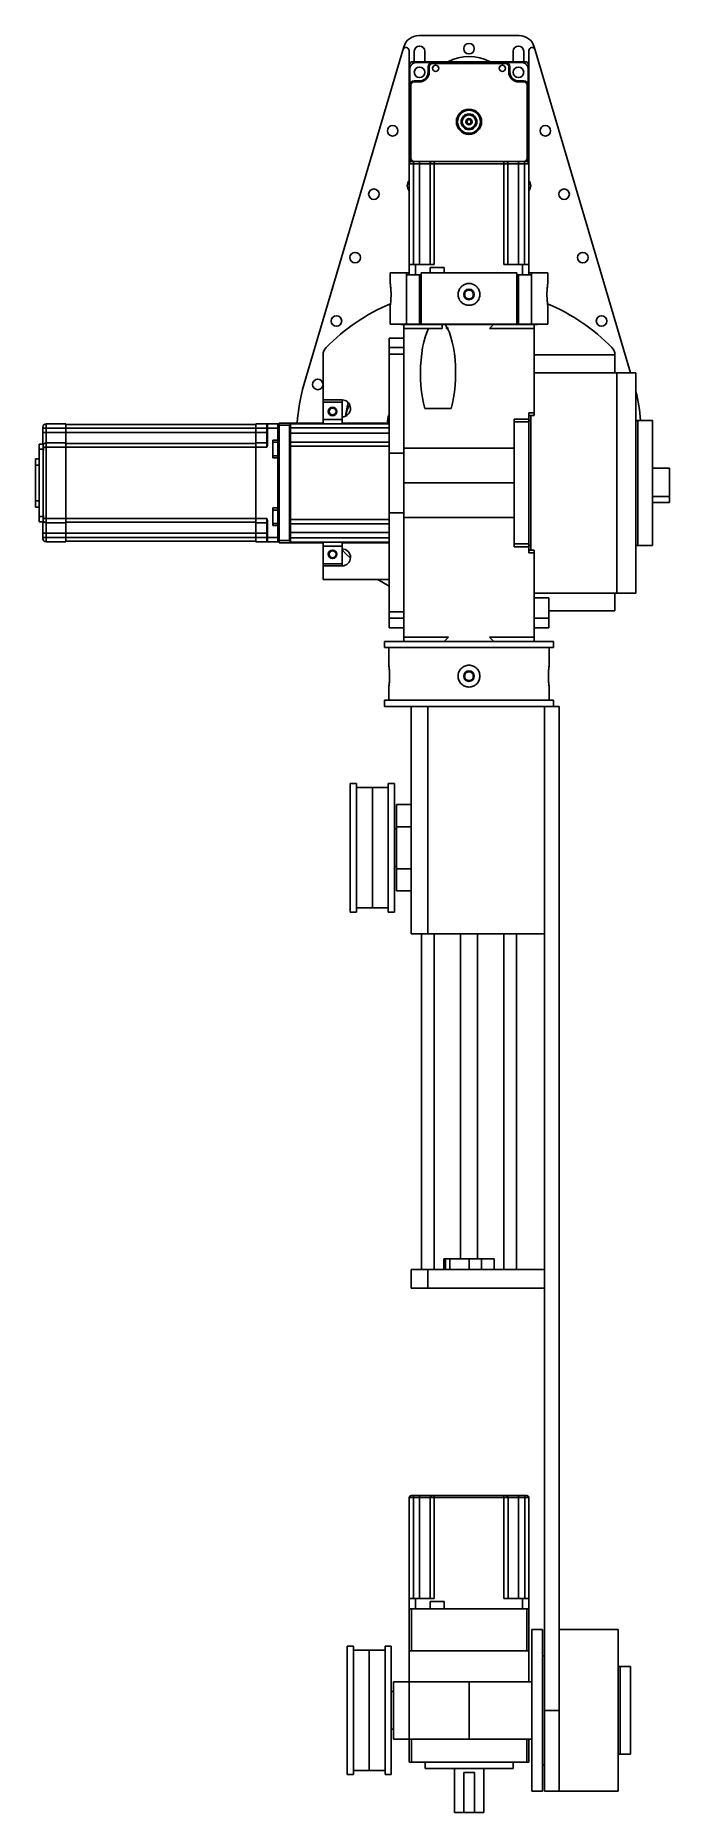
# Model space of a CAD drawing. Header units: millimetres. Extents: x -206 to 96, y -885 to -39.
import ezdxf

# ---------------------------------------------------------------- set-up
doc = ezdxf.new("R2010")
doc.units = ezdxf.units.MM

msp = doc.modelspace()

# ---------------------------------------------------------------- linework, layer by layer
at = {"color": 7, "linetype": 'Continuous', "lineweight": 25}
for p, q in [((-23.89, -38.5), (23.89, -38.5)), ((-78.64, -204.92), (-31.08, -43.88)), ((-28.55, -45.68), (-28.55, -107.51)), ((-26.08, -46.01), (-26.08, -51.08)), ((-21.06, -46.01), (-21.06, -51.08)), ((21.06, -46.01), (21.06, -51.08)), ((26.08, -46.01), (26.08, -51.08)), ((28.55, -45.68), (28.55, -107.51)), ((31.08, -43.88), (76.94, -199.14)), ((-28.5, -52.08), (-27.5, -51.08)), ((-28.5, -52.08), (-28.5, -99.59)), ((-28.2, -54.38), (-28.2, -98.88)), ((27.5, -51.08), (-27.5, -51.08)), ((25.2, -51.38), (-25.2, -51.38)), ((-19.45, -53.38), (-19.45, -55.88)), ((-18.95, -53.38), (-19.45, -53.38)), ((-18.95, -55.88), (-19.45, -55.88)), ((-18.95, -53.38), (-18.95, -55.88)), ((-17.45, -51.88), (-17.45, -51.38)), ((17.45, -51.88), (-17.45, -51.88)), ((17.45, -51.88), (17.45, -51.38)), ((18.95, -55.88), (18.95, -53.38)), ((18.95, -53.38), (19.45, -53.38)), ((18.95, -55.88), (19.45, -55.88)), ((19.45, -55.88), (19.45, -53.38)), ((27.5, -51.08), (28.5, -52.08)), ((28.2, -98.88), (28.2, -54.38)), ((28.5, -107.08), (28.5, -52.08)), ((-27.7, -62.13), (-28.2, -62.13)), ((-27.7, -62.13), (-27.7, -97.03)), ((-26.2, -60.63), (-26.2, -60.13)), ((-23.7, -60.13), (-26.2, -60.13)), ((-23.7, -60.63), (-26.2, -60.63)), ((-23.7, -60.63), (-23.7, -60.13)), ((23.7, -60.63), (23.7, -60.13)), ((26.2, -60.13), (23.7, -60.13)), ((26.2, -60.63), (23.7, -60.63)), ((26.2, -60.63), (26.2, -60.13)), ((27.7, -97.03), (27.7, -62.13)), ((27.7, -62.13), (28.2, -62.13)), ((-28.5, -99.59), (28.5, -99.59)), ((-28.5, -152.59), (-28.5, -99.59)), ((-27.7, -97.03), (-28.2, -97.03)), ((27.5, -98.59), (-27.5, -98.59)), ((-26.5, -98.59), (-26.5, -147.59)), ((-26.2, -98.53), (-23.7, -98.53)), ((-26.2, -98.53), (-26.2, -98.59)), ((-23.7, -98.53), (-22.95, -98.59)), ((-23.7, -98.53), (-23.7, -98.59)), ((-23.57, -98.59), (-23.57, -147.59)), ((-18.57, -147.59), (-18.57, -99.59)), ((-16.57, -98.59), (-16.57, -147.59)), ((16.57, -147.59), (16.57, -98.59)), ((18.57, -99.59), (18.57, -147.59)), ((22.95, -98.59), (23.7, -98.53)), ((23.57, -147.59), (23.57, -98.59)), ((23.7, -98.53), (26.2, -98.53)), ((23.7, -98.53), (23.7, -98.59)), ((26.2, -98.53), (26.2, -98.59)), ((26.5, -147.59), (26.5, -98.59)), ((27.7, -97.03), (28.2, -97.03)), ((28.5, -152.59), (28.5, -99.59)), ((28.5, -107.08), (28.5, -107.08)), ((-37.5, -151.59), (-37.5, -156.64)), ((-37.5, -151.59), (-28.55, -151.59)), ((-29.82, -176.09), (-29.82, -151.59)), ((-28.55, -152.59), (-28.55, -151.59)), ((-16.57, -147.59), (-28.5, -147.59)), ((-25.5, -147.59), (-25.5, -152.59)), ((-22.74, -176.09), (-22.74, -151.59)), ((-22.74, -151.59), (22.74, -151.59)), ((-18.57, -149.09), (-11.87, -149.09)), ((-18.57, -151.59), (-18.57, -149.09)), ((-11.87, -149.09), (-11.87, -151.59)), ((28.5, -147.59), (16.57, -147.59)), ((22.74, -176.09), (22.74, -151.59)), ((25.5, -147.59), (25.5, -152.59)), ((28.55, -151.59), (37.5, -151.59)), ((28.55, -152.59), (28.55, -151.59)), ((29.82, -176.09), (29.82, -151.59)), ((37.5, -156.64), (37.5, -151.59)), ((-22.74, -152.59), (-29.82, -152.59)), ((-23.57, -176.09), (-23.57, -152.59)), ((29.82, -152.59), (22.74, -152.59)), ((23.57, -176.09), (23.57, -152.59)), ((-37.5, -167.04), (-37.5, -176.09)), ((37.5, -176.09), (37.5, -167.04)), ((-37.5, -176.09), (37.5, -176.09)), ((-32.4, -176.14), (32.4, -176.14)), ((-31, -176.14), (-31, -251.62)), ((-12.84, -176.14), (-12.84, -178.14)), ((-10.67, -178.14), (-10.67, -177.23)), ((31, -176.14), (31, -219.55)), ((-31, -182.7), (-38, -182.7)), ((-38, -320.63), (-38, -182.7)), ((-31, -178.14), (-12.84, -178.14)), ((-10.67, -178.14), (-9.76, -178.14)), ((9.76, -178.14), (31, -178.14)), ((-69.5, -212.09), (-69.5, -190.64)), ((-38, -187.18), (-31, -187.18)), ((-38, -190.29), (-31, -190.29)), ((69.5, -190.64), (31, -190.64)), ((69.5, -199.14), (69.5, -190.64)), ((79.5, -199.14), (31, -199.14)), ((70.5, -199.14), (70.5, -304.14)), ((79.5, -304.14), (79.5, -199.14)), ((-69.5, -212.09), (-60.5, -212.09)), ((-69.5, -212.14), (-69.5, -223.44)), ((-60.5, -212.14), (-69.5, -212.14)), ((-60.5, -212.14), (-69.5, -212.14)), ((-60.5, -213.14), (-69.5, -213.14)), ((-60.39, -212.09), (-60.5, -212.5)), ((-60.5, -212.14), (-60.5, -223.44)), ((-8.51, -216.14), (-20.99, -216.14)), ((31, -218.24), (28.5, -218.24)), ((28.5, -218.24), (28.5, -285.05)), ((28.5, -219.55), (31, -219.55)), ((29.5, -219.55), (29.5, -283.74)), ((-203, -233.14), (-203, -225.04)), ((-90.5, -225.54), (-203, -225.54)), ((-96, -227.64), (-203, -227.64)), ((-201.5, -223.54), (-201.5, -279.74)), ((-192, -223.54), (-201.5, -223.54)), ((-192, -223.54), (-192, -279.74)), ((-101.5, -223.79), (-192, -223.79)), ((-91, -223.54), (-101.5, -223.54)), ((-101.5, -279.74), (-101.5, -223.54)), ((-96.25, -234.64), (-96.25, -223.54)), ((-96, -223.54), (-96, -233.61)), ((-91, -279.74), (-91, -223.54)), ((-90.5, -224.04), (-91, -223.54)), ((-69.5, -223.14), (-90.5, -223.14)), ((-90.5, -280.14), (-90.5, -223.14)), ((-90.5, -224.14), (-85.5, -224.14)), ((-85.5, -223.94), (-85, -223.44)), ((-85.5, -279.34), (-85.5, -223.94)), ((-38, -225.44), (-85.5, -225.44)), ((-38, -227.94), (-85.5, -227.94)), ((-38, -223.44), (-85, -223.44)), ((-85, -279.84), (-85, -223.44)), ((-70.5, -223.44), (-70.5, -223.14)), ((-60.5, -221.43), (-69.5, -221.43)), ((-38, -223.14), (-60.5, -223.14)), ((-60.45, -223.14), (-60.45, -220.19)), ((21.5, -221.23), (21.5, -282.05)), ((28.5, -221.23), (21.5, -221.23)), ((21.5, -222.55), (28.5, -222.55)), ((29.5, -221.85), (28.5, -221.85)), ((80.5, -221.85), (79.5, -221.85)), ((87.5, -221.85), (80.5, -221.85)), ((80.5, -221.85), (80.5, -281.44)), ((87.5, -221.85), (87.5, -281.44)), ((-204.8, -270.14), (-204.8, -233.14)), ((-204.8, -233.14), (-202.8, -233.14)), ((-202.8, -235.64), (-204.8, -235.64)), ((-202.8, -270.14), (-202.8, -233.14)), ((-96.25, -234.64), (-202.8, -234.64)), ((-192, -232.64), (-201.5, -232.64)), ((-101.5, -232.89), (-192, -232.89)), ((-96.25, -232.64), (-101.5, -232.64)), ((-93.5, -231.29), (-90.5, -231.29)), ((-93.5, -239.69), (-93.5, -231.29)), ((-91, -232.29), (-93.5, -232.29)), ((-91, -232.29), (-90.5, -231.79)), ((-85.5, -232.69), (-85, -232.19)), ((-38, -234.19), (-85.5, -234.19)), ((-38, -232.19), (-85, -232.19)), ((-31, -235.17), (21.5, -235.17)), ((-204.8, -240.14), (-206.5, -240.14)), ((-206.5, -263.14), (-206.5, -240.14)), ((-204.8, -243.14), (-206.5, -243.14)), ((-93.5, -238.69), (-91, -238.69)), ((-90.5, -239.69), (-93.5, -239.69)), ((-91, -238.69), (-90.5, -239.19)), ((-38, -237.45), (-31, -237.45)), ((95.5, -244.64), (87.5, -244.64)), ((95.5, -244.64), (95.5, -260.94)), ((-31, -251.62), (21.5, -251.62)), ((-31, -327.14), (-31, -251.67)), ((-31, -251.67), (21.5, -251.67)), ((-28.5, -251.62), (-28.5, -251.67)), ((-27.5, -251.67), (-27.5, -251.62)), ((-20.01, -251.62), (-20.01, -251.67)), ((20.01, -251.67), (20.01, -251.62)), ((-204.8, -260.14), (-206.5, -260.14)), ((87.5, -258.18), (95.5, -258.18)), ((95.5, -260.94), (87.5, -260.94)), ((-204.8, -263.14), (-206.5, -263.14)), ((-204.8, -267.64), (-202.8, -267.64)), ((-202.8, -270.14), (-204.8, -270.14)), ((-203, -278.24), (-203, -270.14)), ((-96.25, -268.64), (-202.8, -268.64)), ((-192, -270.64), (-201.5, -270.64)), ((-101.5, -270.39), (-192, -270.39)), ((-96.25, -270.64), (-101.5, -270.64)), ((-96, -269.67), (-96.25, -268.64)), ((-96.25, -279.74), (-96.25, -268.64)), ((-96, -269.67), (-96, -279.74)), ((-93.5, -263.59), (-90.5, -263.59)), ((-93.5, -263.59), (-93.5, -271.99)), ((-91, -264.59), (-93.5, -264.59)), ((-91, -264.59), (-90.5, -264.09)), ((-38, -269.09), (-85.5, -269.09)), ((-85.5, -270.59), (-85, -271.09)), ((-38, -265.89), (-31, -265.89)), ((-31, -268.12), (21.5, -268.12)), ((-96, -275.64), (-203, -275.64)), ((-90.5, -277.74), (-203, -277.74)), ((-93.5, -270.99), (-91, -270.99)), ((-90.5, -271.99), (-93.5, -271.99)), ((-91, -270.99), (-90.5, -271.49)), ((-91, -279.74), (-90.5, -279.24)), ((-85.5, -279.14), (-90.5, -279.14)), ((-38, -275.34), (-85.5, -275.34)), ((-38, -277.84), (-85.5, -277.84)), ((-85.5, -279.34), (-85, -279.84)), ((-38, -271.09), (-85, -271.09)), ((-192, -279.74), (-201.5, -279.74)), ((-101.5, -279.49), (-192, -279.49)), ((-96.25, -279.74), (-101.5, -279.74)), ((-96, -279.74), (-91, -279.74)), ((-90.5, -280.14), (-69.5, -280.14)), ((-38, -279.84), (-85, -279.84)), ((-70.5, -280.14), (-70.5, -279.84)), ((-69.5, -291.14), (-69.5, -279.84)), ((-60.5, -281.85), (-69.5, -281.85)), ((-60.5, -291.14), (-60.5, -279.84)), ((-60.5, -280.14), (-38, -280.14)), ((-60.45, -283.09), (-60.45, -280.14)), ((28.5, -280.74), (21.5, -280.74)), ((28.5, -282.05), (21.5, -282.05)), ((28.5, -281.44), (29.5, -281.44)), ((31, -283.74), (28.5, -283.74)), ((31, -285.05), (28.5, -285.05)), ((31, -327.14), (31, -283.74)), ((79.5, -281.44), (80.5, -281.44)), ((80.5, -281.44), (87.5, -281.44)), ((-60.5, -290.14), (-69.5, -290.14)), ((-60.5, -291.14), (-69.5, -291.14)), ((-60.5, -291.14), (-69.5, -291.14)), ((-69.5, -297.64), (-69.5, -291.19)), ((-69.5, -291.19), (-60.5, -291.19)), ((-38, -297.64), (-69.5, -297.64)), ((31, -304.14), (79.5, -304.14)), ((69.5, -312.64), (69.5, -304.14)), ((-38, -313.05), (-31, -313.05)), ((38, -306.48), (31, -306.48)), ((38, -320.63), (38, -306.48)), ((69.5, -312.64), (38, -312.64)), ((-38, -316.15), (-31, -316.15)), ((-38, -320.63), (-31, -320.63)), ((38, -316.15), (31, -316.15)), ((38, -320.63), (31, -320.63)), ((-40.18, -327.19), (-40.18, -330.14)), ((40.18, -327.19), (-40.18, -327.19)), ((40.18, -330.14), (-40.18, -330.14)), ((-38.18, -330.14), (-38.18, -338.52)), ((32.4, -327.14), (-32.4, -327.14)), ((-31, -325.14), (-9.76, -325.14)), ((9.76, -325.14), (31, -325.14)), ((38.18, -338.52), (38.18, -330.14)), ((40.18, -330.14), (40.18, -327.19)), ((-40.18, -355.24), (-40.18, -358.19)), ((40.18, -355.24), (-40.18, -355.24)), ((-38.18, -348.92), (-38.18, -355.24)), ((38.18, -355.24), (38.18, -348.92)), ((40.18, -358.19), (40.18, -355.24)), ((43, -358.19), (-40.18, -358.19)), ((-27.5, -466.44), (-27.5, -358.19)), ((-19.56, -466.44), (-19.56, -358.19)), ((36, -874.99), (36, -358.19)), ((43, -874.99), (43, -358.19)), ((-53.6, -394.86), (-56.6, -394.86)), ((-56.6, -394.86), (-56.6, -456.13)), ((-53.6, -394.86), (-53.6, -456.13)), ((-38.5, -396.86), (-53.6, -396.86)), ((-46.05, -454.13), (-46.05, -396.86)), ((-35.5, -394.86), (-38.5, -394.86)), ((-38.5, -394.86), (-38.5, -456.13)), ((-35.5, -394.86), (-35.5, -456.13)), ((-27.5, -404.89), (-34.5, -404.89)), ((-34.5, -404.89), (-34.5, -446.09)), ((-34.5, -416.49), (-35.5, -416.49)), ((-34.5, -415.49), (-27.5, -415.49)), ((-35.5, -434.49), (-34.5, -434.49)), ((-34.5, -435.49), (-27.5, -435.49)), ((-34.5, -446.09), (-27.5, -446.09)), ((-56.6, -456.13), (-53.6, -456.13)), ((-53.6, -454.13), (-38.5, -454.13)), ((-38.5, -456.13), (-35.5, -456.13)), ((36, -466.44), (-27.5, -466.44)), ((-22.56, -466.44), (-22.56, -626.39)), ((-16.56, -626.39), (-16.56, -466.44)), ((-4, -466.44), (-4, -621.39)), ((4, -621.39), (4, -466.44)), ((16.56, -466.44), (16.56, -626.39)), ((22.56, -626.39), (22.56, -466.44)), ((-27.5, -635.39), (-27.5, -626.39)), ((36, -626.39), (-27.5, -626.39)), ((-19.56, -635.39), (-19.56, -626.39)), ((-12.05, -621.39), (-12.05, -626.39)), ((-9.2, -621.39), (-12.05, -621.39)), ((-11.21, -621.39), (-11.21, -626.39)), ((-9.2, -621.39), (-9.2, -626.39)), ((-9.2, -621.39), (12.05, -621.39)), ((0.13, -621.39), (0.13, -626.39)), ((5.94, -621.39), (5.94, -626.39)), ((12.05, -626.39), (12.05, -621.39)), ((36, -635.39), (-27.5, -635.39)), ((-28.45, -788.14), (-28.45, -735.14)), ((-28.45, -735.14), (28.55, -735.14)), ((27.55, -734.14), (-27.45, -734.14)), ((-26.45, -783.14), (-26.45, -734.14)), ((-23.52, -783.14), (-23.52, -734.14)), ((-18.52, -783.14), (-18.52, -735.14)), ((-16.52, -734.14), (-16.52, -783.14)), ((16.62, -783.14), (16.62, -734.14)), ((18.62, -735.14), (18.62, -783.14)), ((23.62, -783.14), (23.62, -734.14)), ((26.55, -783.14), (26.55, -734.14)), ((28.55, -735.14), (28.55, -788.14)), ((-16.52, -783.14), (-28.45, -783.14)), ((-25.45, -783.14), (-25.45, -788.14)), ((-18.52, -784.64), (-11.82, -784.64)), ((-18.52, -788.14), (-18.52, -784.64)), ((-18.52, -788.14), (-18.52, -784.64)), ((-11.82, -784.64), (-11.82, -788.14)), ((-11.82, -788.14), (-11.82, -784.64)), ((28.55, -783.14), (16.62, -783.14)), ((25.55, -783.14), (25.55, -788.14)), ((-28.45, -788.14), (-28.45, -861.14)), ((-28.45, -788.14), (28.55, -788.14)), ((-27.45, -808.14), (-27.45, -788.14)), ((27.55, -788.14), (27.55, -808.14)), ((28.55, -822.85), (28.55, -788.14)), ((35, -797.99), (29.95, -797.99)), ((29.95, -797.99), (29.95, -874.99)), ((35, -797.99), (35, -874.99)), ((71, -797.99), (43, -797.99)), ((71, -797.99), (71, -874.99)), ((-55.1, -805.86), (-58.1, -805.86)), ((-58.1, -805.86), (-58.1, -867.13)), ((-55.1, -805.86), (-55.1, -867.13)), ((-40, -807.86), (-55.1, -807.86)), ((-47.55, -865.13), (-47.55, -807.86)), ((-37, -805.86), (-40, -805.86)), ((-40, -805.86), (-40, -867.13)), ((-37, -805.86), (-37, -867.13)), ((28.55, -808.14), (-28.45, -808.14)), ((36, -810.49), (35, -810.49)), ((72, -815.61), (71, -815.61)), ((77, -815.61), (72, -815.61)), ((72, -857.38), (72, -815.61)), ((77, -815.61), (77, -857.38)), ((-35.95, -827.49), (-37, -827.49)), ((29.95, -822.85), (-35.95, -822.85)), ((-35.95, -850.14), (-35.95, -822.85)), ((0.05, -822.85), (0.05, -850.14)), ((43, -836.49), (36, -836.49)), ((-37, -845.49), (-35.95, -845.49)), ((29.95, -850.14), (-35.95, -850.14)), ((-27.45, -861.14), (-27.45, -850.14)), ((27.55, -850.14), (27.55, -861.14)), ((28.55, -861.14), (28.55, -850.14)), ((28.55, -861.14), (-28.45, -861.14)), ((-20.95, -861.14), (-20.95, -864.14)), ((21.05, -864.14), (21.05, -861.14)), ((35, -862.49), (36, -862.49)), ((71, -857.38), (72, -857.38)), ((72, -857.38), (77, -857.38)), ((-58.1, -867.13), (-55.1, -867.13)), ((-55.1, -865.13), (-40, -865.13)), ((-40, -867.13), (-37, -867.13)), ((21.05, -864.14), (-20.95, -864.14)), ((-6.95, -864.14), (-6.95, -885.14)), ((-2.45, -885.14), (-2.45, -866.14)), ((-2.45, -866.14), (2.55, -866.14)), ((2.55, -885.14), (2.55, -866.14)), ((7.05, -885.14), (7.05, -864.14)), ((29.95, -874.99), (35, -874.99)), ((36, -874.99), (71, -874.99)), ((-6.95, -885.14), (7.05, -885.14))]:
    msp.add_line(p, q, dxfattribs=at)
at = {"color": 7, "linetype": 'Continuous', "lineweight": 25, "flags": 128}
for points in [[(-9.76, -178.14), (-10.22, -177.7), (-10.67, -177.23)], [(-19.33, -178.14), (-20.15, -180), (-20.89, -182.15), (-21.54, -184.55), (-22.09, -187.18), (-22.52, -189.99), (-22.84, -192.94), (-23.04, -195.99), (-23.11, -199.09), (-23.06, -202.19), (-22.88, -205.25), (-22.57, -208.21), (-22.15, -211.05), (-21.62, -213.7), (-20.99, -216.14)], [(-8.51, -216.14), (-7.88, -213.7), (-7.35, -211.05), (-6.93, -208.21), (-6.62, -205.25), (-6.44, -202.19), (-6.39, -199.09), (-6.46, -195.99), (-6.66, -192.94), (-6.98, -189.99), (-7.41, -187.18), (-7.96, -184.55), (-8.61, -182.15), (-9.35, -180), (-10.17, -178.14)], [(-57.51, -213.41), (-58.03, -215.57), (-58.78, -219.81)], [(-56.48, -287.59), (-58.61, -285.49), (-60.5, -283.49)], [(-38, -300.81), (-41.51, -298.86), (-43.52, -297.64)]]:
    msp.add_lwpolyline(points, dxfattribs=at)
at = {"color": 7, "linetype": 'Continuous', "lineweight": 25}
for centre, radius in [((0, -44.75), 2.51), ((-23.55, -56.03), 2.5), ((-15.9, -54.08), 1.5), ((15.9, -54.08), 1.5), ((23.55, -56.03), 2.5), ((0, -79.58), 6), ((0, -79.58), 5.5), ((0, -79.58), 3.75), ((-36.38, -83.89), 2.51), ((0, -79.58), 3.25), ((0, -79.58), 1.5), ((0, -79.58), 1), ((36.38, -83.89), 2.51), ((-45.3, -114.1), 2.51), ((45.3, -114.1), 2.51), ((-54.23, -144.31), 2.51), ((54.23, -144.31), 2.51), ((0, -161.84), 2.51), ((-63.15, -174.52), 2.51), ((63.15, -174.52), 2.51), ((-72.04, -204.73), 2.51), ((-65, -217.62), 2.03), ((-65, -217.62), 1.65), ((-65, -285.67), 2.02), ((-65, -285.67), 1.65), ((0, -343.72), 2.51)]:
    msp.add_circle(centre, radius, dxfattribs=at)
for centre, radius, start, end in [((-23.89, -46), 7.5, 90, 163.54679), ((23.89, -46), 7.5, 16.45321, 90), ((-30.05, -45.68), 1.5, 0, 163.54679), ((-23.57, -46.01), 2.51, 0, 180), ((0, -69.58), 21.05, 61.50513, 118.49487), ((23.57, -46.01), 2.51, 0, 180), ((30.05, -45.68), 1.5, 16.45321, 180), ((-25.2, -54.38), 3, 90, 180), ((-23.7, -55.88), 4.75, 270, 0), ((-23.7, -55.88), 4.25, 270, 0), ((-17.45, -53.38), 2, 90, 180), ((-17.45, -53.38), 1.5, 90, 180), ((17.45, -53.38), 2, 0, 90), ((17.45, -53.38), 1.5, 0, 90), ((23.7, -55.88), 4.75, 180, 270), ((23.7, -55.88), 4.25, 180, 270), ((25.2, -54.38), 3, 360, 90), ((-26.2, -62.13), 2, 90, 180), ((-26.2, -62.13), 1.5, 90, 180), ((26.2, -62.13), 2, 0, 90), ((26.2, -62.13), 1.5, 0, 90), ((-27.5, -99.59), 1, 90, 180), ((-26.2, -97.03), 2, 180, 231.26058), ((-26.2, -97.03), 1.5, 180, 270), ((-17.57, -99.59), 1, 90, 180), ((17.57, -99.59), 1, 0, 90), ((26.2, -97.03), 1.5, 270, 0), ((26.2, -97.03), 2, 308.73942, 0), ((27.5, -99.59), 1, 360, 90), ((-25.41, -110), 4, 141.62748, 219.51134), ((25.41, -110), 4, 320.48733, 38.37252), ((0, -254.18), 95.54, 113.07108, 135.42882), ((0, -254.18), 95.54, 44.57118, 66.91429), ((-32.4, -176.04), 0.1, 210, 270), ((-20.76, -183.15), 11.7, 30.39025, 36.80116), ((-9.47, -158.04), 27.82, 313.7274, 319.4027), ((32.4, -176.04), 0.1, 270, 330), ((-64.5, -190.64), 5, 135.42882, 180), ((64.5, -190.64), 5, 0, 44.57118), ((0, -228.14), 82, 163.54679, 176.50419), ((0, -228.14), 82, 4.40353, 14.18438), ((-60.5, -216.14), 4.05, 270.70737, 90), ((-51.97, -218.98), 6.47, 137.6135, 185.59921), ((-33.18, -221.99), 5.61, 149.08524, 191.82832), ((-201.5, -225.04), 1.5, 90, 180), ((-201.5, -234.14), 1.5, 90, 150.07357), ((-96.25, -232.39), 0.25, 270, 0), ((-201.5, -269.14), 1.5, 209.92643, 270), ((-96.25, -270.89), 0.25, 0, 90), ((-201.5, -278.24), 1.5, 180, 270), ((-60.5, -287.14), 4.05, 270, 89.29263), ((-32.4, -327.24), 0.1, 90, 150), ((9.47, -345.24), 27.82, 133.7274, 139.4027), ((-9.47, -345.24), 27.82, 40.5973, 46.2726), ((32.4, -327.24), 0.1, 30, 90), ((-27.45, -735.14), 1, 90, 180), ((-17.52, -735.14), 1, 90, 180), ((17.62, -735.14), 1, 0, 90), ((27.55, -735.14), 1, 0, 90)]:
    msp.add_arc(centre, radius, start, end, dxfattribs=at)
for points, knots in [([(-37.14, -161.84), (-37.15, -161.27), (-37.17, -160.33), (-37.24, -159.09), (-37.32, -158.13), (-37.4, -157.37), (-37.46, -156.83), (-37.51, -156.55), (-37.5, -156.64), (-37.5, -156.64)], [0, 0, 0, 0, 0.209127, 0.344462, 0.500062, 0.656418, 0.791922, 0.999638, 1, 1, 1, 1]), ([(5.2, -161.84), (5.15, -161.27), (5.06, -160.33), (4.46, -159.09), (3.71, -158.13), (2.75, -157.37), (1.51, -156.8), (0, -156.55), (-1.51, -156.8), (-2.75, -157.37), (-3.71, -158.13), (-4.47, -159.1), (-5.04, -160.34), (-5.29, -161.84), (-5.05, -163.34), (-4.47, -164.58), (-3.72, -165.55), (-2.75, -166.31), (-1.51, -166.88), (0.1, -167.16), (2.04, -166.77), (3.55, -165.76), (4.46, -164.6), (5.06, -163.36), (5.15, -162.42), (5.2, -161.84)], [0, 0, 0, 0, 0.052303, 0.086151, 0.125067, 0.164172, 0.198061, 0.250012, 0.302214, 0.336092, 0.375094, 0.414238, 0.448158, 0.500142, 0.552046, 0.585954, 0.625104, 0.664072, 0.697935, 0.750166, 0.812434, 0.874827, 0.913606, 0.947425, 1, 1, 1, 1]), ([(-2.1, -161.84), (-2.07, -161.57), (-2, -161.02), (-1.52, -160.32), (-0.82, -159.86), (0, -159.69), (0.82, -159.86), (1.52, -160.32), (1.99, -161.02), (2.16, -161.84), (1.99, -162.66), (1.53, -163.37), (0.83, -163.83), (0, -164), (-0.82, -163.83), (-1.52, -163.37), (-2, -162.67), (-2.07, -162.12), (-2.1, -161.84)], [0, 0, 0, 0, 0.062493, 0.125014, 0.187493, 0.249919, 0.312395, 0.374936, 0.437471, 0.499942, 0.562372, 0.624852, 0.687371, 0.749852, 0.812333, 0.874882, 0.93747, 1, 1, 1, 1]), ([(37.5, -156.64), (37.49, -156.7), (37.47, -156.78), (37.4, -157.38), (37.32, -158.13), (37.24, -159.1), (37.17, -160.34), (37.12, -161.84), (37.17, -163.34), (37.24, -164.58), (37.32, -165.55), (37.4, -166.32), (37.46, -166.85), (37.52, -167.15), (37.5, -167.04), (37.5, -167.04)], [0, 0, 0, 0, 0.10418, 0.171909, 0.24988, 0.328137, 0.395949, 0.499874, 0.603639, 0.671427, 0.749695, 0.827599, 0.895298, 0.999716, 1, 1, 1, 1]), ([(-37.5, -167.04), (-37.49, -166.96), (-37.46, -166.81), (-37.33, -165.76), (-37.24, -164.6), (-37.17, -163.36), (-37.15, -162.42), (-37.14, -161.84)], [0, 0, 0, 0, 0.248812, 0.498692, 0.653997, 0.789439, 1, 1, 1, 1]), ([(-37.14, -161.84), (-37.15, -162.41), (-37.17, -163.34), (-37.24, -164.57), (-37.29, -165.16), (-37.31, -165.46)], [0, 0, 0, 0, 0.422265, 0.698288, 1, 1, 1, 1]), ([(-202.8, -236.18), (-202.8, -236.17), (-202.76, -236.08), (-202.69, -235.86), (-202.66, -235.53), (-202.68, -235.2), (-202.76, -234.89), (-202.83, -234.73), (-202.87, -234.64)], [0, 0, 0, 0, 0.02272, 0.218015, 0.415781, 0.608217, 0.798042, 1, 1, 1, 1]), ([(-96, -233.61), (-96.02, -233.79), (-96.06, -234.14), (-96.19, -234.48), (-96.25, -234.64)], [0, 0, 0, 0, 0.498579, 1, 1, 1, 1]), ([(-202.87, -268.64), (-202.83, -268.56), (-202.77, -268.39), (-202.68, -268.09), (-202.66, -267.76), (-202.69, -267.43), (-202.76, -267.21), (-202.8, -267.12), (-202.8, -267.11)], [0, 0, 0, 0, 0.196347, 0.391054, 0.583561, 0.78137, 0.976906, 1, 1, 1, 1]), ([(-96, -279.74), (-96.02, -279.74), (-96.06, -279.74), (-96.19, -279.74), (-96.25, -279.74)], [0, 0, 0, 0, 0.498579, 1, 1, 1, 1]), ([(-38.18, -338.52), (-38.17, -338.6), (-38.15, -338.76), (-38, -339.95), (-37.86, -341.67), (-37.84, -343.03), (-37.83, -343.72)], [0, 0, 0, 0, 0.24912, 0.499304, 0.749217, 1, 1, 1, 1]), ([(5.2, -343.72), (5.12, -344.4), (4.95, -345.76), (3.77, -347.49), (2.04, -348.64), (0, -349.06), (-2.04, -348.64), (-3.78, -347.5), (-4.92, -345.76), (-5.34, -343.72), (-4.92, -341.68), (-3.78, -339.94), (-2.04, -338.8), (-0.01, -338.38), (2.04, -338.8), (3.76, -339.94), (4.96, -341.67), (5.12, -343.03), (5.2, -343.72)], [0, 0, 0, 0, 0.062554, 0.125004, 0.187476, 0.249896, 0.312359, 0.374922, 0.437468, 0.499909, 0.562312, 0.624816, 0.687375, 0.749825, 0.812257, 0.874811, 0.937297, 1, 1, 1, 1]), ([(38.18, -348.92), (38.17, -348.84), (38.15, -348.67), (38, -347.49), (37.87, -345.76), (37.81, -343.72), (37.87, -341.69), (38.01, -339.93), (38.14, -338.86), (38.2, -338.38), (38.18, -338.52), (38.18, -338.52)], [0, 0, 0, 0, 0.124745, 0.249878, 0.374974, 0.499862, 0.624673, 0.749685, 0.874808, 0.999713, 1, 1, 1, 1]), ([(-37.83, -343.72), (-37.84, -344.4), (-37.86, -345.75), (-38.01, -347.51), (-38.14, -348.57), (-38.2, -349.05), (-38.18, -348.92), (-38.18, -348.92)], [0, 0, 0, 0, 0.250227, 0.50004, 0.749943, 0.999634, 1, 1, 1, 1]), ([(-37.83, -343.72), (-37.84, -343.03), (-37.86, -341.73), (-37.95, -340.71), (-37.99, -340.24)], [0, 0, 0, 0, 0.52968, 1, 1, 1, 1]), ([(-2.1, -343.72), (-2.07, -343.44), (-2, -342.89), (-1.52, -342.19), (-0.82, -341.73), (0, -341.56), (0.82, -341.73), (1.52, -342.19), (1.99, -342.89), (2.16, -343.72), (1.99, -344.54), (1.53, -345.24), (0.83, -345.7), (0, -345.87), (-0.82, -345.71), (-1.52, -345.24), (-2, -344.54), (-2.07, -343.99), (-2.1, -343.72)], [0, 0, 0, 0, 0.062493, 0.125014, 0.187493, 0.249919, 0.312395, 0.374936, 0.437471, 0.499942, 0.562372, 0.624852, 0.687371, 0.749852, 0.812333, 0.874882, 0.93747, 1, 1, 1, 1])]:
    msp.add_open_spline(points, degree=3, knots=knots, dxfattribs=at)

doc.saveas('drawing.dxf')
